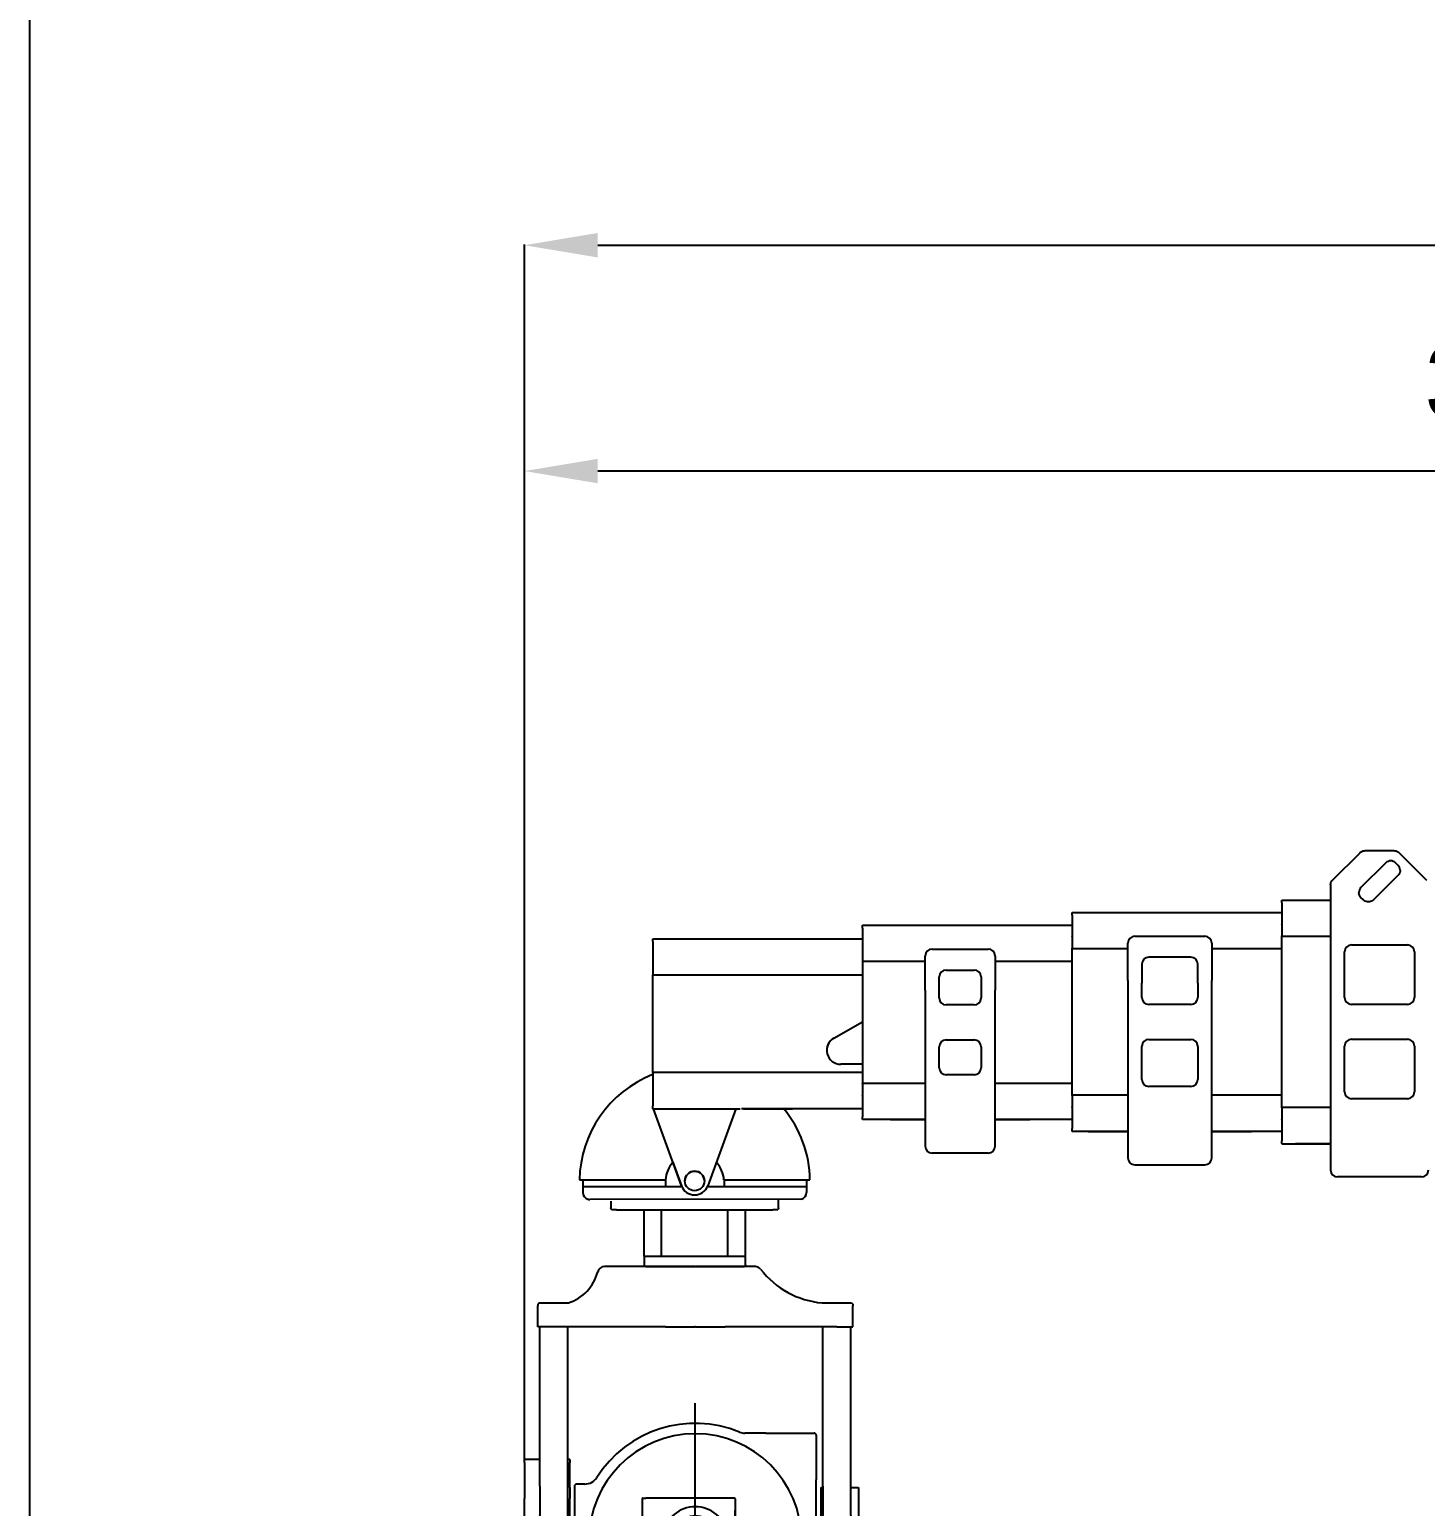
# Model space of a CAD drawing. Header units: inches. Extents: x 19 to 24202, y 17 to 31220.
# Drawn here: x 15273 to 17270, y 9284 to 11397 of the extents above; entities that cross this region are included whole.
import ezdxf

# ---------------------------------------------------------------- set-up
doc = ezdxf.new("R2010")
doc.units = ezdxf.units.IN
doc.header["$MEASUREMENT"] = 0
doc.layers.add('AM_5', color=3, linetype='Continuous', lineweight=25)
doc.styles.add('Aktuální-ISO', font='arial.ttf')
doc.styles.get("Standard").update_dxf_attribs({"font": 'arial.ttf'})
doc.dimstyles.new('AM_ISO$0', dxfattribs={"dimtxt": 3.5, "dimasz": 3.5, "dimexe": 1, "dimexo": 1, "dimgap": 1.5, "dimtad": 1, "dimdsep": 46, "dimtxsty": 'Standard', "dimcen": 0, "dimclrd": 256, "dimclre": 256, "dimclrt": 2, "dimadec": 0, "dimazin": 2, "dimtp": 0.1, "dimtm": 0.1, "dimtfac": 0.71, "dimtdec": 3, "dimtmove": 0, "dimatfit": 3, "dimfxl": 1, "dimlwd": -1, "dimlwe": -1, "dimarcsym": 1})

# ---------------------------------------------------------------- blocks, each defined once
blk = doc.blocks.new('*D30')
at = {"layer": 'AM_5', "linetype": 'ByBlock', "transparency": 16777216}
for p, q in [((15980.9, 9351.6), (15980.9, 10766.4)), ((19299.5, 10765.4), (16085.9, 10765.4)), ((19404.5, 9970.5), (19404.5, 10766.4))]:
    blk.add_line(p, q, dxfattribs=at)
at = {"layer": 'AM_5', "transparency": 16777216}
for points in [[(16085.9, 10782.9), (16085.9, 10747.9), (15980.9, 10765.4)], [(19299.5, 10782.9), (19299.5, 10747.9), (19404.5, 10765.4)]]:
    blk.add_solid(points, dxfattribs=at)
at = {"layer": 'Defpoints', "color": 0, "transparency": 16777216}
for p in [(15980.9, 10765.4), (19404.5, 9969.5), (15980.9, 9350.6)]:
    blk.add_point(p, dxfattribs=at)
at = {"layer": 'AM_5', "color": 2, "transparency": 16777216, "insert": (17692.7, 10877.7), "char_height": 105, "attachment_point": 5, "style": 'Aktuální-ISO'}
blk.add_mtext('3,47 [11´-4´´]', dxfattribs=at)
blk = doc.blocks.new('*D31')
at = {"layer": 'AM_5', "linetype": 'ByBlock', "transparency": 16777216}
for p, q in [((15980.9, 9347.6), (15980.9, 11089.6)), ((16085.9, 11088.6), (22959.5, 11088.6)), ((23064.5, 10222.6), (23064.5, 11089.6))]:
    blk.add_line(p, q, dxfattribs=at)
at = {"layer": 'AM_5', "transparency": 16777216}
for points in [[(16085.9, 11106.1), (16085.9, 11071.1), (15980.9, 11088.6)], [(22959.5, 11106.1), (22959.5, 11071.1), (23064.5, 11088.6)]]:
    blk.add_solid(points, dxfattribs=at)
at = {"layer": 'Defpoints', "color": 0, "transparency": 16777216}
for p in [(23064.5, 11088.6), (23064.5, 10221.6), (15980.9, 9346.6)]:
    blk.add_point(p, dxfattribs=at)
at = {"layer": 'AM_5', "color": 2, "transparency": 16777216, "insert": (19522.7, 11200.9), "char_height": 105, "attachment_point": 5, "style": 'Aktuální-ISO'}
blk.add_mtext('7,13 [23´-5´´]', dxfattribs=at)
blk = doc.blocks.new('kamera')
at = {"color": 253}
for p, q in [((26309.5, 8438.8), (26306.5, 8438.8)), ((26310.3, 8438.8), (26309.5, 8438.8)), ((26309.5, 8438.8), (26309.5, 8438.8)), ((26355.9, 8438.8), (26310.3, 8438.8)), ((26358.6, 8438.8), (26355.9, 8438.8)), ((26380.6, 8438.8), (26358.6, 8438.8)), ((26393.8, 8438.8), (26380.6, 8438.8)), ((26403.3, 8438.8), (26393.8, 8438.8)), ((26436, 8438.8), (26403.3, 8438.8)), ((26436, 8438.8), (26437, 8438.8)), ((26469.6, 8438.8), (26437, 8438.8)), ((26479.2, 8438.8), (26469.6, 8438.8)), ((26492.3, 8438.8), (26479.2, 8438.8)), ((26512.5, 8438.8), (26492.3, 8438.8)), ((26521.3, 8438.8), (26512.5, 8438.8)), ((26522.1, 8438.8), (26521.3, 8438.8)), ((26523, 8438.8), (26522.1, 8438.8)), ((26523, 8438.8), (26523, 8438.8)), ((26213, 8386.8), (26211, 8384.8)), ((26211, 8384.8), (26211, 8382.8)), ((26211, 8352.8), (26211, 8382.8)), ((26213, 8386.8), (26255, 8386.8)), ((26618, 8386.8), (26660, 8386.8)), ((26660, 8386.8), (26662, 8384.8)), ((26662, 8384.8), (26662, 8382.8)), ((26662, 8352.8), (26662, 8382.8)), ((26234, 8352.8), (26211, 8352.8)), ((26214, 8124.5), (26214, 8352.8)), ((26393.8, 8352.8), (26234, 8352.8)), ((26254, 8124.5), (26254, 8352.8)), ((26393.8, 8352.8), (26403.3, 8352.8)), ((26403.3, 8352.8), (26436, 8352.8)), ((26437, 8352.8), (26436, 8352.8)), ((26437, 8352.8), (26469.6, 8352.8)), ((26469.6, 8352.8), (26479.2, 8352.8)), ((26639, 8352.8), (26479.2, 8352.8)), ((26619, 8124.5), (26619, 8352.8)), ((26639, 8352.8), (26662, 8352.8)), ((26659, 8124.5), (26659, 8352.8)), ((26436.8, 7851.8), (26436.2, 8243.2)), ((26537.5, 8200.5), (26507.5, 8200.5)), ((26537.5, 8200.5), (26606.5, 8200.5)), ((26609.5, 8197.5), (26609.5, 8133.5)), ((26192, 8158.5), (26192, 8162.5)), ((26214, 8162.5), (26192, 8162.5)), ((26257, 8162.5), (26254, 8162.5)), ((26257, 8162.5), (26257, 8158.5)), ((26192, 8158.5), (26192, 8122.7)), ((26257, 8122.7), (26257, 8158.5)), ((26192, 8122.7), (26192, 8106.9)), ((26214, 8124.5), (26214, 8082.7)), ((26254, 8082.7), (26254, 8124.5)), ((26257, 8122.7), (26257, 8106.9)), ((26263.5, 8124.5), (26263.5, 7970.5)), ((26278.5, 8127.5), (26266.5, 8127.5)), ((26609.5, 7970.5), (26609.5, 8133.5)), ((26616, 8122.5), (26616, 7972.5)), ((26616, 8122.5), (26619, 8122.5)), ((26619, 8124.5), (26619, 8082.7)), ((26659, 8082.7), (26659, 8124.5)), ((26659, 8122.5), (26670, 8122.5)), ((26670, 8122.5), (26670, 7972.5)), ((26192, 8048.5), (26192, 8106.9)), ((26257, 8046.5), (26257, 8106.9)), ((26360.5, 8106.5), (26360.5, 7965.5)), ((26361.5, 8107.5), (26365.9, 8107.5)), ((26371.8, 8107.5), (26365.9, 8107.5)), ((26376.5, 8107.5), (26371.8, 8107.5)), ((26492.5, 8107.5), (26376.5, 8107.5)), ((26493.5, 8106.5), (26493.5, 8089.5)), ((26493.5, 8106.5), (26493.5, 8031.5)), ((26493.5, 8106.5), (26493.5, 8106.5)), ((26493.5, 8031.5), (26493.5, 8089.5)), ((26192, 8046.5), (26192, 8048.5)), ((26192, 7972.5), (26192, 8046.5)), ((26214, 8048.5), (26214.1, 8048.5)), ((26632.2, 8047.8), (26240.8, 8047.2)), ((26253.9, 8048.5), (26253.9, 8048.5)), ((26257, 7972.5), (26257, 8046.5)), ((26493.5, 7965.5), (26493.5, 8031.5)), ((26385.5, 7997.5), (26385.5, 8001.5)), ((26385.5, 7997.5), (26385.5, 7955.5)), ((26418.6, 8003.5), (26387.5, 8003.5)), ((26485.5, 8003.5), (26454.4, 8003.5)), ((26487.5, 8001.5), (26487.5, 7997.5)), ((26487.5, 7955.5), (26487.5, 7997.5)), ((26257, 7972.5), (26192, 7972.5)), ((26616, 7972.5), (26649.4, 7972.5)), ((26653.5, 7972.5), (26670, 7972.5)), ((26266.5, 7967.5), (26278.5, 7967.5)), ((26365.9, 7964.5), (26361.5, 7964.5)), ((26365.9, 7964.5), (26371.8, 7964.5)), ((26370.3, 7949.5), (26370.3, 7935)), ((26370.3, 7949.5), (26500.3, 7949.5)), ((26371.8, 7964.5), (26376.5, 7964.5)), ((26376.5, 7964.5), (26384.5, 7964.5)), ((26385.5, 7951.5), (26385.5, 7955.5)), ((26385.5, 7951.5), (26385.5, 7950.5)), ((26386.5, 7949.5), (26387.5, 7949.5)), ((26485.5, 7949.5), (26486.5, 7949.5)), ((26487.5, 7955.5), (26487.5, 7951.5)), ((26487.5, 7950.5), (26487.5, 7951.5)), ((26488.5, 7964.5), (26492.5, 7964.5)), ((26500.3, 7949.5), (26500.3, 7934.5)), ((26594.5, 7967.5), (26606.5, 7967.5)), ((26370.8, 7934.5), (26370.3, 7935)), ((26370.8, 7934.5), (26386.5, 7934.5)), ((26386.5, 7934.5), (26386.5, 7925)), ((26500.3, 7934.5), (26486.5, 7934.5)), ((26486.9, 7934.6), (26486.9, 7925.1)), ((26380.3, 7912.5), (26366.7, 7912.5)), ((26390, 7912.5), (26380.3, 7912.5)), ((26386.5, 7925), (26387.5, 7924)), ((26387.5, 7924), (26392.9, 7924)), ((26391, 7922.5), (26390, 7922.5)), ((26390, 7922.5), (26390, 7912.5)), ((26390, 7912.5), (26391, 7912.5)), ((26391, 7922.5), (26482, 7922.5)), ((26391, 7912.5), (26482, 7912.5)), ((26485.9, 7924.1), (26480.5, 7924.1)), ((26482, 7912.5), (26483, 7912.5)), ((26482.4, 7922.6), (26483.4, 7922.6)), ((26483, 7912.5), (26483, 7922.5)), ((26492.7, 7912.5), (26483, 7912.5)), ((26486.9, 7925.1), (26485.9, 7924.1)), ((26492.7, 7912.5), (26506.4, 7912.5))]:
    blk.add_line(p, q, dxfattribs=at)
blk.add_circle((26436.5, 8047.5), 35, dxfattribs=at)
for centre, radius, start, end in [((26306.5, 8428.8), 10, 90.3061, 165.3252), ((26522.1, 8428.8), 10, 38.8046, 90), ((26628.9, 8511.2), 124.8, 217.5214, 264.9816), ((26235.6, 8447), 63.2, 287.8737, 345.726), ((26436.5, 8047.5), 167, 67.6885, 147.6724), ((26507.5, 8220.5), 20, 247.6885, 270), ((26436.5, 8047.5), 152, 270.1885, 269.8115), ((26606.5, 8197.5), 3, 0, 90), ((26266.5, 8124.5), 3, 90, 180), ((26278.5, 8147.5), 20, 270, 327.6724), ((26361.5, 8106.5), 1, 90, 180), ((26492.5, 8106.5), 1, 0, 90), ((26436.5, 8047.5), 47.5, 292.1324, 247.8676), ((26387.5, 8001.5), 2, 90, 180), ((26485.5, 8001.5), 2, 0, 90), ((26266.5, 7970.5), 3, 180, 270), ((26606.5, 7970.5), 3, 270, 0), ((26278.5, 7947.5), 20, 32.3276, 90), ((26436.5, 8047.5), 167, 212.3276, 269.8285), ((26361.5, 7965.5), 1, 180, 270), ((26384.5, 7963.5), 1, 0, 90), ((26386.5, 7950.5), 1, 180, 270), ((26436.5, 8047.5), 167, 270.1715, 327.6724), ((26486.5, 7950.5), 1, 270, 0), ((26488.5, 7963.5), 1, 90, 180), ((26492.5, 7965.5), 1, 270, 0), ((26594.5, 7947.5), 20, 90, 147.6724), ((26436.5, 8047.5), 152, 269.8115, 270.1885), ((26436.5, 8047.5), 167, 269.8285, 270.1715)]:
    blk.add_arc(centre, radius, start, end, dxfattribs=at)
blk.add_open_spline([(26306.5, 8438.8), (26306.5, 8438.8), (26306.5, 8438.8), (26306.5, 8438.8)], degree=3, dxfattribs=at)
for points, knots in [([(26214, 8048.5), (26214, 8049.4), (26214, 8050.4), (26214, 8052.8), (26214, 8054.2), (26214, 8058.2), (26214, 8060.6), (26214.1, 8069.9), (26214, 8076.5), (26214, 8082.7)], [0.097215, 0.097215, 0.097215, 0.097215, 0.371077, 0.371077, 0.786822, 0.786822, 1.499937, 1.499937, 3.500868, 3.500868, 3.500868, 3.500868]), ([(26254, 8082.7), (26254, 8076.5), (26253.9, 8069.9), (26253.9, 8060.6), (26253.9, 8058.1), (26253.9, 8054.7), (26253.9, 8053.7), (26253.9, 8052), (26253.9, 8051.3), (26253.9, 8049.9), (26253.9, 8049.2), (26253.9, 8048.5)], [0, 0, 0, 0, 2.09324, 2.09324, 2.836735, 2.836735, 3.13237, 3.13237, 3.33448, 3.33448, 3.551551, 3.551551, 3.551551, 3.551551]), ([(26619.1, 8047.5), (26619.1, 8047.5), (26619.1, 8047.5), (26619, 8048.7), (26619, 8049.9), (26619, 8052.2), (26619, 8053.3), (26619, 8061.8), (26619, 8069), (26619, 8078.1), (26619, 8080.5), (26619, 8082.7)], [-0.001801, -0.001801, -0.001801, -0.001801, 0, 0, 0.346593, 0.346593, 0.67107, 0.67107, 2.775904, 2.775904, 3.505598, 3.505598, 3.505598, 3.505598]), ([(26659, 8082.7), (26659, 8080.5), (26659, 8078.1), (26658.9, 8068.9), (26658.9, 8061.7), (26658.9, 8053.2), (26658.9, 8052.1), (26658.9, 8049.8), (26658.9, 8048.6), (26658.9, 8047.5), (26658.9, 8047.5), (26658.9, 8047.5)], [0, 0, 0, 0, 0.765388, 0.765388, 2.984152, 2.984152, 3.323036, 3.323036, 3.676875, 3.676875, 3.678759, 3.678759, 3.678759, 3.678759]), ([(26418.6, 8003.5), (26418.6, 8003.5), (26418.6, 8003.5), (26418.7, 8003.5), (26418.7, 8003.5), (26418.9, 8003.4), (26419.1, 8003.4), (26420, 8003.2), (26421, 8003), (26423.2, 8002.7), (26425.1, 8002.4), (26430.2, 8001.9), (26433.5, 8001.7), (26440.5, 8001.8), (26443.7, 8002), (26448.6, 8002.5), (26450.4, 8002.8), (26452.3, 8003.1), (26453, 8003.2), (26453.7, 8003.3), (26453.9, 8003.4), (26454.2, 8003.4), (26454.3, 8003.5), (26454.4, 8003.5), (26454.4, 8003.5), (26454.4, 8003.5)], [-7.415109, -7.415109, -7.415109, -7.415109, -7.384028, -7.384028, -7.351449, -7.351449, -7.271837, -7.271837, -6.996388, -6.996388, -6.391073, -6.391073, -5.657282, -5.657282, -4.933058, -4.933058, -4.346833, -4.346833, -4.091013, -4.091013, -3.97253, -3.97253, -3.899901, -3.899901, -3.850288, -3.850288, -3.850288, -3.850288]), ([(26649.4, 7972.5), (26649.4, 7972.5), (26649.5, 7972.5), (26649.7, 7972.5), (26649.8, 7972.5), (26650.2, 7972.5), (26650.4, 7972.5), (26650.9, 7972.5), (26651.2, 7972.5), (26651.7, 7972.5), (26652, 7972.5), (26652.5, 7972.5), (26652.7, 7972.5), (26653.1, 7972.5), (26653.3, 7972.5), (26653.5, 7972.5), (26653.5, 7972.5), (26653.5, 7972.5)], [0.3114615, 0.3114615, 0.3114615, 0.3114615, 0.3893268, 0.3893268, 0.4671922, 0.4671922, 0.5450576, 0.5450576, 0.6229229, 0.6229229, 0.7007883, 0.7007883, 0.7786537, 0.7786537, 0.856519, 0.856519, 0.9343844, 0.9343844, 0.9343844, 0.9343844])]:
    blk.add_open_spline(points, degree=3, knots=knots, dxfattribs=at)

msp = doc.modelspace()

# ---------------------------------------------------------------- linework, layer by layer
at = {"color": 253}
for p, q in [((17137.443, 10180.058), (17176.585, 10219.2)), ((17183.656, 10222.129), (17225.372, 10222.129)), ((17232.443, 10219.2), (17271.585, 10180.058)), ((17213.353, 10204.645), (17177.998, 10169.29)), ((17231.031, 10201.109), (17227.495, 10204.645)), ((17134.514, 10172.987), (17134.514, 9765.129)), ((17231.031, 10186.968), (17195.675, 10151.613)), ((17064.514, 10147.226), (17064.514, 10151.229)), ((17064.514, 10151.229), (17134.514, 10151.229)), ((17064.514, 10147.226), (17064.514, 10126.593)), ((17181.533, 10151.613), (17177.998, 10155.148)), ((16764.514, 10129.627), (16764.514, 10133.627)), ((16764.514, 10133.627), (17064.514, 10133.627)), ((16764.514, 10129.627), (16764.514, 10108.993)), ((17064.514, 10126.593), (17064.514, 10126.075)), ((17064.514, 10126.075), (17064.514, 10116.881)), ((16464.514, 10111.425), (16464.514, 10115.425)), ((16464.514, 10115.425), (16764.514, 10115.425)), ((16464.514, 10111.425), (16464.514, 10090.791)), ((16764.514, 10108.993), (16764.514, 10108.476)), ((16764.514, 10108.476), (16764.514, 10099.281)), ((17064.514, 10116.363), (17064.514, 10116.881)), ((17064.514, 10116.363), (17064.514, 10100.127)), ((16164.514, 10092.023), (16164.514, 10096.023)), ((16164.514, 10096.023), (16464.514, 10096.023)), ((16164.514, 10092.023), (16164.514, 10044.423)), ((16464.514, 10090.791), (16464.514, 10090.274)), ((16464.514, 10090.274), (16464.514, 10081.079)), ((16764.514, 10098.764), (16764.514, 10099.281)), ((16764.514, 10098.764), (16764.514, 10082.527)), ((16844.514, 10040.527), (16844.514, 10089.527)), ((16854.514, 10099.527), (16954.514, 10099.527)), ((16964.514, 10089.527), (16964.514, 10040.527)), ((17064.514, 10099.629), (17064.514, 10100.127)), ((17064.514, 10099.629), (17064.514, 10099.629)), ((17064.514, 10099.629), (17134.514, 10099.629)), ((17064.514, 10099.629), (17134.514, 10099.629)), ((17064.514, 10099.629), (17134.514, 10099.629)), ((17064.514, 9854.629), (17064.514, 10099.629)), ((17164.514, 10087.13), (17244.514, 10087.13)), ((16464.514, 10080.562), (16464.514, 10064.325)), ((16464.514, 10063.825), (16464.514, 9888.825)), ((16464.514, 10063.825), (16554.514, 10063.825)), ((16554.514, 10022.325), (16554.514, 10071.325)), ((16564.514, 10081.325), (16644.514, 10081.325)), ((16654.514, 10071.325), (16654.514, 10022.325)), ((16654.514, 10063.825), (16764.514, 10063.825)), ((16764.514, 10082.027), (16764.514, 10082.527)), ((16764.514, 9872.027), (16764.514, 10082.027)), ((16764.514, 10082.027), (16764.514, 10082.027)), ((16764.514, 10082.027), (16844.514, 10082.027)), ((16934.514, 10069.527), (16874.514, 10069.527)), ((16934.514, 10069.527), (16874.514, 10069.527)), ((16964.514, 10082.027), (17064.514, 10082.027)), ((17154.514, 10012.13), (17154.514, 10077.13)), ((17254.514, 10077.13), (17254.514, 10012.13)), ((16164.514, 9993.423), (16164.514, 10044.423)), ((16164.514, 10044.423), (16464.514, 10044.423)), ((16574.514, 10022.325), (16574.514, 10041.325)), ((16584.514, 10051.325), (16624.514, 10051.325)), ((16634.514, 10041.325), (16634.514, 10022.325)), ((16844.514, 10036.528), (16844.514, 10040.527)), ((16864.514, 10059.527), (16864.514, 10040.527)), ((16864.514, 10040.527), (16864.514, 10032.528)), ((16944.514, 10040.527), (16944.514, 10059.527)), ((16944.514, 10032.528), (16944.514, 10040.527)), ((16964.514, 10040.527), (16964.514, 10036.528)), ((16554.514, 10022.325), (16554.514, 10018.326)), ((16574.514, 10014.326), (16574.514, 10022.325)), ((16634.514, 10022.325), (16634.514, 10014.326)), ((16654.514, 10018.326), (16654.514, 10022.325)), ((16844.514, 10036.528), (16844.514, 9782.528)), ((16864.514, 10012.028), (16864.514, 10032.528)), ((16944.514, 10032.528), (16944.514, 10012.028)), ((16964.514, 9782.528), (16964.514, 10036.528)), ((16554.514, 10018.326), (16554.514, 9799.326)), ((16574.514, 10011.326), (16574.514, 10014.326)), ((16624.514, 10001.326), (16584.514, 10001.326)), ((16634.514, 10014.326), (16634.514, 10011.326)), ((16654.514, 9799.326), (16654.514, 10018.326)), ((16934.514, 10002.028), (16874.514, 10002.028)), ((17244.514, 10002.13), (17164.514, 10002.13)), ((16164.514, 9904.423), (16164.514, 9993.423)), ((16423.692, 9953.743), (16464.514, 9977.313)), ((16574.514, 9911.326), (16574.514, 9941.326)), ((16584.514, 9951.326), (16624.514, 9951.326)), ((16634.514, 9941.326), (16634.514, 9911.326)), ((16864.514, 9894.528), (16864.514, 9942.028)), ((16874.514, 9952.028), (16934.514, 9952.028)), ((16944.514, 9942.028), (16944.514, 9894.528)), ((17154.514, 9877.13), (17154.514, 9942.13)), ((17164.514, 9952.13), (17244.514, 9952.13)), ((17254.514, 9942.13), (17254.514, 9877.13)), ((16464.514, 9916.423), (16433.693, 9916.423)), ((16164.514, 9904.423), (16164.514, 9877.974)), ((16464.514, 9904.423), (16164.514, 9904.423)), ((16624.514, 9901.326), (16584.514, 9901.326)), ((16164.514, 9877.974), (16164.514, 9877.456)), ((16164.514, 9877.456), (16164.514, 9856.823)), ((16464.514, 9888.325), (16464.514, 9888.825)), ((16554.514, 9888.825), (16464.514, 9888.825)), ((16464.514, 9888.325), (16464.514, 9872.088)), ((16464.514, 9871.571), (16464.514, 9872.088)), ((16464.514, 9871.571), (16464.514, 9862.376)), ((16764.514, 9888.825), (16654.514, 9888.825)), ((16764.514, 9871.527), (16764.514, 9872.027)), ((16844.514, 9872.027), (16764.514, 9872.027)), ((16764.514, 9871.527), (16764.514, 9855.29)), ((16934.514, 9884.528), (16874.514, 9884.528)), ((17064.514, 9872.027), (16964.514, 9872.027)), ((16164.514, 9852.823), (16164.514, 9856.823)), ((16164.514, 9852.822), (16289.514, 9852.822)), ((16205.727, 9742.562), (16165.463, 9852.822)), ((16205.727, 9742.561), (16165.463, 9852.822)), ((16283.565, 9852.822), (16243.301, 9742.562)), ((16283.565, 9852.822), (16243.301, 9742.561)), ((16464.514, 9852.822), (16291.723, 9852.822)), ((16294.514, 9852.821), (16364.514, 9852.821)), ((16464.514, 9852.82), (16369.489, 9852.82)), ((16464.514, 9862.376), (16464.514, 9861.858)), ((16464.514, 9861.858), (16464.514, 9841.225)), ((16764.514, 9854.773), (16764.514, 9855.29)), ((16764.514, 9854.773), (16764.514, 9845.578)), ((17064.514, 9854.132), (17064.514, 9854.629)), ((17134.514, 9854.629), (17064.514, 9854.629)), ((17064.514, 9854.132), (17064.514, 9837.895)), ((17244.514, 9867.13), (17164.514, 9867.13)), ((16464.514, 9837.225), (16464.514, 9841.225)), ((16464.514, 9837.225), (16464.514, 9837.224)), ((16464.514, 9837.223), (16464.514, 9837.224)), ((16554.514, 9837.224), (16464.514, 9837.224)), ((16464.514, 9837.223), (16464.514, 9837.222)), ((16502.014, 9837.222), (16464.514, 9837.222)), ((16502.014, 9837.222), (16502.014, 9837.223)), ((16505.014, 9837.223), (16554.514, 9837.223)), ((16764.514, 9837.224), (16654.514, 9837.224)), ((16654.514, 9837.223), (16704.014, 9837.223)), ((16707.014, 9837.223), (16707.014, 9837.222)), ((16764.514, 9837.222), (16707.014, 9837.222)), ((16764.514, 9845.578), (16764.514, 9845.06)), ((16764.514, 9845.06), (16764.514, 9824.427)), ((17064.514, 9837.378), (17064.514, 9837.895)), ((17064.514, 9837.378), (17064.514, 9828.182)), ((16764.514, 9820.427), (16764.514, 9824.427)), ((16764.514, 9820.427), (16764.514, 9820.426)), ((16844.514, 9820.426), (16764.514, 9820.426)), ((16764.514, 9820.425), (16764.514, 9820.426)), ((16764.514, 9820.425), (16764.514, 9820.424)), ((16784.514, 9820.424), (16764.514, 9820.424)), ((16784.514, 9820.424), (16784.514, 9820.425)), ((16787.514, 9820.425), (16844.514, 9820.425)), ((17064.514, 9820.426), (16964.514, 9820.426)), ((16964.514, 9820.425), (17021.514, 9820.425)), ((17024.514, 9820.425), (17024.514, 9820.424)), ((17064.514, 9820.424), (17024.514, 9820.424)), ((17064.514, 9828.182), (17064.514, 9827.665)), ((17064.514, 9827.665), (17064.514, 9807.031)), ((16554.514, 9799.326), (16554.514, 9799.325)), ((16644.514, 9789.325), (16564.514, 9789.325)), ((16654.514, 9799.325), (16654.514, 9799.326)), ((17064.514, 9803.028), (17064.514, 9807.031)), ((17064.514, 9803.026), (17064.514, 9803.028)), ((17064.514, 9803.028), (17064.514, 9803.028)), ((17064.514, 9803.026), (17064.514, 9803.025)), ((17064.514, 9803.025), (17064.514, 9802.622)), ((17064.514, 9802.622), (17064.514, 9802.586)), ((17064.514, 9802.586), (17084.514, 9802.586)), ((17084.514, 9802.62), (17084.514, 9802.622)), ((17084.514, 9802.586), (17084.514, 9802.588)), ((17134.514, 9802.62), (17087.514, 9802.62)), ((17087.514, 9802.589), (17134.514, 9802.589)), ((16193.47, 9776.12), (16205.727, 9742.554)), ((16193.47, 9776.12), (16205.727, 9742.555)), ((16844.514, 9782.527), (16844.514, 9782.528)), ((16854.514, 9772.527), (16954.514, 9772.527)), ((16964.514, 9782.527), (16964.514, 9782.528)), ((16059.622, 9750.92), (16182.702, 9750.92)), ((16064.595, 9750.921), (16064.595, 9732.921)), ((16182.595, 9750.92), (16182.595, 9740.922)), ((16182.595, 9750.919), (16182.702, 9750.919)), ((16182.702, 9750.919), (16182.702, 9750.92)), ((16266.487, 9750.92), (16389.568, 9750.92)), ((16266.488, 9750.92), (16266.488, 9750.919)), ((16266.488, 9750.919), (16266.595, 9750.919)), ((16266.595, 9750.92), (16266.595, 9740.922)), ((16384.595, 9750.921), (16384.595, 9732.921)), ((17134.514, 9765.128), (17134.514, 9765.129)), ((17264.514, 9755.128), (17144.514, 9755.128)), ((16206.395, 9740.922), (16064.595, 9740.922)), ((16064.595, 9732.921), (16064.595, 9732.918)), ((16071.595, 9723.382), (16071.595, 9723.381)), ((16071.595, 9723.379), (16071.595, 9723.379)), ((16377.595, 9723.379), (16074.595, 9722.918)), ((16305.145, 9740.922), (16242.795, 9740.922)), ((16384.595, 9740.921), (16305.145, 9740.922)), ((16344.595, 9710.921), (16344.595, 9723.329)), ((16359.595, 9740.921), (16354.595, 9740.921)), ((16384.595, 9732.918), (16384.595, 9732.921)), ((16104.595, 9720.421), (16104.595, 9710.921)), ((16104.595, 9710.921), (16104.595, 9710.918)), ((16112.783, 9707.917), (16336.407, 9707.917)), ((16152.095, 9641.924), (16152.095, 9707.924)), ((16177.095, 9641.925), (16177.095, 9707.924)), ((16272.095, 9641.925), (16272.095, 9707.924)), ((16297.095, 9641.925), (16297.095, 9707.924)), ((16344.595, 9710.918), (16344.595, 9710.921)), ((16152.095, 9641.924), (16152.095, 9629.424)), ((16152.095, 9641.924), (16297.095, 9641.924)), ((16297.095, 9629.424), (16297.095, 9641.924)), ((16152.095, 9629.424), (16152.095, 9629.416)), ((16154.595, 9626.916), (16295.251, 9626.919)), ((16297.095, 9629.414), (16297.095, 9629.424))]:
    msp.add_line(p, q, dxfattribs=at)
msp.add_lwpolyline([(24182.836, 6965.992), (24182.836, 13265.992), (15272.836, 13265.992), (15272.836, 6965.992)], close=True)
msp.add_circle((16224.514, 9749.421), 14, dxfattribs=at)
for centre, radius, start, end in [((17220.424, 10197.574), 10, 45, 135), ((17223.959, 10194.038), 10, 0.005642, 45), ((17185.069, 10162.218), 10, 135, 179.994358), ((16854.514, 10089.527), 10, 90, 180), ((16954.514, 10089.527), 10, 0, 90), ((17164.514, 10077.13), 10, 90, 180), ((17244.514, 10077.13), 10, 0, 90), ((16564.514, 10071.325), 10, 90, 180), ((16644.514, 10071.325), 10, 0, 90), ((16874.514, 10059.527), 10, 90, 180), ((16874.514, 10059.527), 10, 90, 180), ((16934.514, 10059.527), 10, 0, 90), ((16934.514, 10059.527), 10, 0, 90), ((16584.514, 10041.325), 10, 90, 180), ((16584.514, 10041.325), 10, 90, 180), ((16624.514, 10041.325), 10, 0, 90), ((16624.514, 10041.325), 10, 0, 90), ((16584.514, 10011.326), 10, 180, 270), ((16624.514, 10011.326), 10, 270, 0), ((16874.514, 10012.028), 10, 180, 270), ((16934.514, 10012.028), 10, 270, 0), ((17164.514, 10012.13), 10, 180, 270), ((17244.514, 10012.13), 10, 270, 0), ((16433.693, 9936.423), 20, 120.000936, 270), ((16433.693, 9936.423), 20, 120.000936, 179.999683), ((16584.514, 9941.326), 10, 90, 180), ((16584.514, 9941.325), 10, 90, 180), ((16624.514, 9941.326), 10, 0, 90), ((16624.514, 9941.325), 10, 0, 90), ((16874.514, 9942.028), 10, 90, 180), ((16874.514, 9942.027), 10, 90, 180), ((16934.514, 9942.028), 10, 0, 90), ((16934.514, 9942.027), 10, 0, 90), ((17164.514, 9942.13), 10, 90, 180), ((17244.514, 9942.13), 10, 0, 90), ((16224.595, 9747.92), 165, 111.391105, 178.958201), ((16584.514, 9911.326), 10, 180, 270), ((16624.514, 9911.326), 10, 270, 0), ((16874.514, 9894.528), 10, 180, 270), ((16934.514, 9894.528), 10, 270, 0), ((17164.514, 9877.13), 10, 180, 270), ((17244.514, 9877.13), 10, 270, 0), ((16224.595, 9747.92), 165, 1.041799, 39.475753), ((16564.514, 9799.325), 10, 180, 270), ((16644.514, 9799.325), 10, 270, 0), ((16224.595, 9747.92), 42, 137.819239, 175.903956), ((16224.595, 9747.919), 42, 137.818655, 175.903956), ((16224.595, 9747.919), 42, 4.096044, 42.415157), ((16224.595, 9747.92), 42, 4.096044, 42.414574), ((16854.514, 9782.527), 10, 180, 270), ((16954.514, 9782.527), 10, 270, 0), ((16224.514, 9749.421), 14, 0.000226, 179.999774), ((17144.514, 9765.128), 10, 180, 270), ((17264.514, 9765.128), 10, 270, 0), ((16074.595, 9732.921), 10, 180, 252.542397), ((16074.595, 9732.918), 10, 180, 252.542397), ((16224.514, 9749.422), 20, 200.060769, 339.939231), ((16224.514, 9749.421), 20, 200.060769, 339.939231), ((16374.595, 9732.921), 10, 287.457603, 0), ((16374.595, 9732.918), 10, 287.457603, 0), ((16154.595, 9629.416), 2.5, 180, 270)]:
    msp.add_arc(centre, radius, start, end, dxfattribs=at)
for centre, major_axis, ratio, start_param, end_param in [((16364.514, 9852.82), (5, 0), 0.00007369, 0.10011763, 1.57079633), ((16505.014, 9837.223), (-3, 0), 0.00007369, 4.71240331, 6.28321396), ((16704.014, 9837.223), (3, 0), 0.00007369, 6.28310804, 7.85398163), ((16787.514, 9820.425), (-3, 0), 0.00007369, 4.71228596, 6.28297926), ((17021.514, 9820.425), (3, 0), 0.00007369, 6.28311173, 7.85398163), ((17087.514, 9802.62), (-3, 0), 0.00017158, 6.28318486, 7.85398163), ((17087.514, 9802.588), (-3, 0), 0.00017158, 4.71238858, 6.2831845)]:
    msp.add_ellipse(centre, major_axis=major_axis, ratio=ratio, start_param=start_param, end_param=end_param, dxfattribs=at)
for points, knots in [([(17176.585, 10219.2), (17176.955, 10219.571), (17177.355, 10219.912), (17178.202, 10220.527), (17178.65, 10220.802), (17179.583, 10221.277), (17180.068, 10221.478), (17181.064, 10221.802), (17181.575, 10221.924), (17182.609, 10222.088), (17183.133, 10222.129), (17183.656, 10222.129)], [5.497787144, 5.497787144, 5.497787144, 5.497787144, 5.654866776, 5.654866776, 5.811946409, 5.811946409, 5.969026042, 5.969026042, 6.126105675, 6.126105675, 6.283185307, 6.283185307, 6.283185307, 6.283185307]), ([(17225.372, 10222.129), (17225.896, 10222.129), (17226.419, 10222.088), (17227.453, 10221.924), (17227.964, 10221.802), (17228.96, 10221.478), (17229.445, 10221.277), (17230.378, 10220.802), (17230.826, 10220.527), (17231.673, 10219.912), (17232.073, 10219.571), (17232.443, 10219.2)], [0, 0, 0, 0, 0.157079633, 0.157079633, 0.314159265, 0.314159265, 0.471238898, 0.471238898, 0.628318531, 0.628318531, 0.785398163, 0.785398163, 0.785398163, 0.785398163]), ([(17233.959, 10194.039), (17233.959, 10193.516), (17233.918, 10192.992), (17233.754, 10191.958), (17233.632, 10191.447), (17233.308, 10190.451), (17233.107, 10189.966), (17232.632, 10189.033), (17232.357, 10188.585), (17231.742, 10187.738), (17231.401, 10187.338), (17231.031, 10186.968)], [1.570796327, 1.570796327, 1.570796327, 1.570796327, 1.727875959, 1.727875959, 1.884955592, 1.884955592, 2.042035225, 2.042035225, 2.199114857, 2.199114857, 2.35619449, 2.35619449, 2.35619449, 2.35619449]), ([(17134.514, 10172.987), (17134.514, 10173.511), (17134.555, 10174.034), (17134.719, 10175.069), (17134.842, 10175.579), (17135.165, 10176.575), (17135.366, 10177.061), (17135.842, 10177.994), (17136.116, 10178.441), (17136.732, 10179.289), (17137.073, 10179.688), (17137.443, 10180.058)], [4.71238898, 4.71238898, 4.71238898, 4.71238898, 4.869468613, 4.869468613, 5.026548246, 5.026548246, 5.183627878, 5.183627878, 5.340707511, 5.340707511, 5.497787144, 5.497787144, 5.497787144, 5.497787144]), ([(17177.998, 10155.148), (17177.627, 10155.519), (17177.286, 10155.918), (17176.671, 10156.765), (17176.396, 10157.213), (17175.921, 10158.146), (17175.72, 10158.631), (17175.396, 10159.627), (17175.274, 10160.138), (17175.11, 10161.172), (17175.069, 10161.696), (17175.069, 10162.219)], [3.926990817, 3.926990817, 3.926990817, 3.926990817, 4.08407045, 4.08407045, 4.241150082, 4.241150082, 4.398229715, 4.398229715, 4.555309348, 4.555309348, 4.71238898, 4.71238898, 4.71238898, 4.71238898]), ([(17195.675, 10151.613), (17194.935, 10150.872), (17194.077, 10150.249), (17192.211, 10149.298), (17191.203, 10148.971), (17189.134, 10148.643), (17188.074, 10148.643), (17186.005, 10148.971), (17184.997, 10149.298), (17183.131, 10150.249), (17182.274, 10150.872), (17181.533, 10151.613)], [2.35619449, 2.35619449, 2.35619449, 2.35619449, 2.67035376, 2.67035376, 2.98451302, 2.98451302, 3.29867229, 3.29867229, 3.61283155, 3.61283155, 3.92699082, 3.92699082, 3.92699082, 3.92699082]), ([(16071.595, 9723.379), (16071.789, 9723.318), (16071.984, 9723.263), (16072.379, 9723.165), (16072.577, 9723.122), (16072.977, 9723.048), (16073.177, 9723.017), (16073.581, 9722.967), (16073.783, 9722.949), (16074.189, 9722.924), (16074.392, 9722.918), (16074.595, 9722.918)], [1.266103672, 1.266103672, 1.266103672, 1.266103672, 1.327042203, 1.327042203, 1.387980734, 1.387980734, 1.448919265, 1.448919265, 1.509857796, 1.509857796, 1.570796327, 1.570796327, 1.570796327, 1.570796327]), ([(16112.783, 9707.917), (16112.052, 9707.917), (16111.344, 9707.917), (16110.096, 9707.918), (16109.537, 9707.918), (16108.621, 9707.918), (16108.254, 9707.918), (16107.752, 9707.918), (16107.647, 9707.918), (16107.585, 9707.918), (16107.583, 9707.918), (16107.575, 9707.918), (16107.573, 9707.918), (16107.569, 9707.918), (16107.567, 9707.918), (16107.562, 9707.918), (16107.559, 9707.918), (16107.552, 9707.918), (16107.548, 9707.918), (16107.536, 9707.919), (16107.527, 9707.919), (16107.481, 9707.92), (16107.443, 9707.922), (16107.36, 9707.927), (16107.315, 9707.931), (16107.134, 9707.95), (16106.999, 9707.975), (16106.556, 9708.085), (16106.254, 9708.215), (16105.715, 9708.558), (16105.471, 9708.776), (16105.068, 9709.269), (16104.905, 9709.552), (16104.678, 9710.148), (16104.612, 9710.468), (16104.596, 9710.83), (16104.595, 9710.874), (16104.595, 9710.918)], [0, 0, 0, 0, 0.22701992, 0.22701992, 0.44994206, 0.44994206, 0.67302912, 0.67302912, 0.89609811, 0.89609811, 0.9044694, 0.9044694, 0.90653337, 0.90653337, 0.90793814, 0.90793814, 0.9093476, 0.9093476, 0.9107581, 0.9107581, 0.91359606, 0.91359606, 0.92492365, 0.92492365, 0.93853687, 0.93853687, 0.97945611, 0.97945611, 1.07559332, 1.07559332, 1.17115868, 1.17115868, 1.26675046, 1.26675046, 1.36234136, 1.36234136, 1.37550695, 1.37550695, 1.37550695, 1.37550695]), ([(16344.595, 9710.918), (16344.595, 9710.594), (16344.541, 9710.265), (16344.335, 9709.656), (16344.183, 9709.367), (16343.8, 9708.859), (16343.564, 9708.632), (16343.04, 9708.27), (16342.745, 9708.129), (16342.288, 9707.995), (16342.132, 9707.962), (16341.897, 9707.932), (16341.818, 9707.925), (16341.713, 9707.92), (16341.688, 9707.919), (16341.656, 9707.919), (16341.649, 9707.918), (16341.639, 9707.918), (16341.636, 9707.918), (16341.627, 9707.918), (16341.623, 9707.918), (16341.614, 9707.918), (16341.611, 9707.918), (16341.605, 9707.918), (16341.604, 9707.918), (16341.597, 9707.918), (16341.594, 9707.918), (16341.579, 9707.918), (16341.562, 9707.918), (16341.466, 9707.918), (16341.328, 9707.918), (16340.858, 9707.918), (16340.466, 9707.918), (16339.51, 9707.918), (16338.936, 9707.918), (16337.72, 9707.917), (16337.073, 9707.917), (16336.407, 9707.917)], [0, 0, 0, 0, 0.09728761, 0.09728761, 0.19281761, 0.19281761, 0.2884107, 0.2884107, 0.38400153, 0.38400153, 0.43133289, 0.43133289, 0.45517681, 0.45517681, 0.46271126, 0.46271126, 0.46515422, 0.46515422, 0.46636063, 0.46636063, 0.46880702, 0.46880702, 0.47366708, 0.47366708, 0.47978854, 0.47978854, 0.49813866, 0.49813866, 0.55321076, 0.55321076, 0.71949627, 0.71949627, 0.94599513, 0.94599513, 1.16905531, 1.16905531, 1.37611683, 1.37611683, 1.37611683, 1.37611683]), ([(16297.095, 9629.414), (16297.095, 9629.144), (16297.05, 9628.87), (16296.878, 9628.363), (16296.751, 9628.122), (16296.432, 9627.698), (16296.236, 9627.509), (16295.799, 9627.207), (16295.553, 9627.09), (16295.172, 9626.978), (16295.043, 9626.951), (16294.847, 9626.926), (16294.781, 9626.92), (16294.697, 9626.916), (16294.679, 9626.916), (16294.655, 9626.915), (16294.648, 9626.915), (16294.637, 9626.915), (16294.631, 9626.915), (16294.623, 9626.914), (16294.62, 9626.914), (16294.613, 9626.914), (16294.61, 9626.914), (16294.605, 9626.914), (16294.603, 9626.914), (16294.597, 9626.914), (16294.595, 9626.914), (16294.581, 9626.914), (16294.567, 9626.914), (16294.484, 9626.914), (16294.366, 9626.914), (16293.932, 9626.914), (16293.539, 9626.914), (16292.561, 9626.914), (16291.966, 9626.914), (16290.648, 9626.914), (16289.908, 9626.914), (16288.479, 9626.914), (16287.784, 9626.914), (16287.095, 9626.914)], [0, 0, 0, 0, 0.08107308, 0.08107308, 0.16068141, 0.16068141, 0.24034232, 0.24034232, 0.32000133, 0.32000133, 0.35944351, 0.35944351, 0.37927278, 0.37927278, 0.38471348, 0.38471348, 0.38679444, 0.38679444, 0.38882764, 0.38882764, 0.3908522, 0.3908522, 0.39488792, 0.39488792, 0.40077887, 0.40077887, 0.41843499, 0.41843499, 0.4714159, 0.4714159, 0.63118567, 0.63118567, 0.87447422, 0.87447422, 1.11344353, 1.11344353, 1.35245521, 1.35245521, 1.5590499, 1.5590499, 1.5590499, 1.5590499])]:
    msp.add_open_spline(points, degree=3, knots=knots, dxfattribs=at)

# ---------------------------------------------------------------- block references
msp.add_blockref('kamera', (-10211.044, 1188.072))

# ---------------------------------------------------------------- dimensions: what is measured, and where the dimension line sits
at = {"layer": 'AM_5'}
dim = msp.add_linear_dim(base=(23064.514, 11088.606), p1=(15980.923, 9346.554), p2=(23064.514, 10221.61), text='7,13 [23´-5´´]', dimstyle='AM_ISO$0', override={"dimtxt": 105, "dimasz": 105, "dimgap": 45, "dimpost": '', "dimtxsty": 'Aktuální-ISO', "dimadec": 2}, dxfattribs=at)
dim.commit()
dim.dimension.update_dxf_attribs({"geometry": '*D31', "text_midpoint": (19522.718, 11200.896)})
dim = msp.add_linear_dim(base=(15980.923, 10765.422), p1=(19404.514, 9969.528), p2=(15980.923, 9350.554), angle=180, text='3,47 [11´-4´´]', dimstyle='AM_ISO$0', override={"dimtxt": 105, "dimasz": 105, "dimgap": 45, "dimtxsty": 'Aktuální-ISO', "dimadec": 2}, dxfattribs=at)
dim.commit()
dim.dimension.update_dxf_attribs({"geometry": '*D30', "text_midpoint": (17692.718, 10877.712)})

doc.saveas('drawing.dxf')
